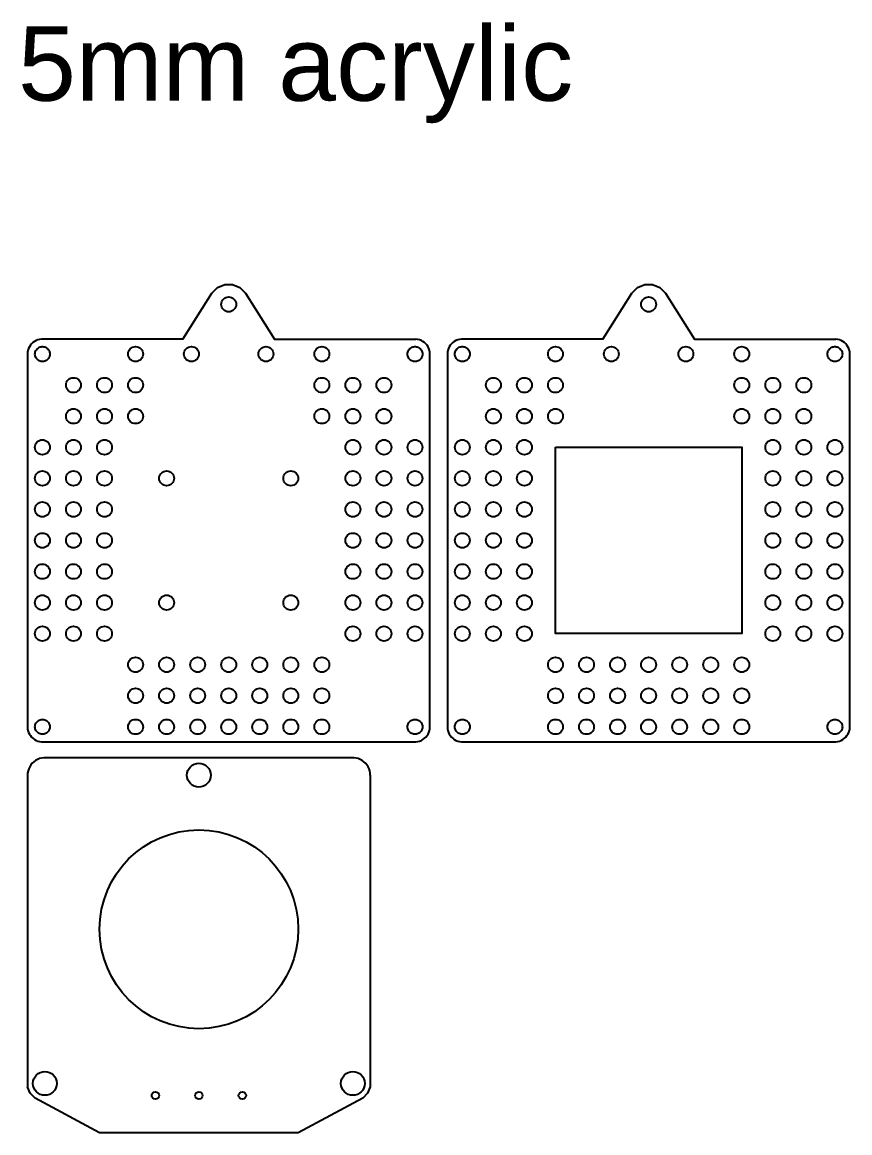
# Model space of a CAD drawing. Header units: millimetres. Extents: x 203 to 1783, y -536 to -83.
# Drawn here: x 202.8 to 536, y -530.5 to -83.6 of the extents above; entities that cross this region are included whole.
import ezdxf

# ---------------------------------------------------------------- set-up
doc = ezdxf.new("R2010")
doc.units = ezdxf.units.MM
doc.styles.get("Standard").update_dxf_attribs({"font": 'arial.ttf'})

msp = doc.modelspace()

# ---------------------------------------------------------------- linework, layer by layer
at = {"color": 7}
for p, q in [((205.73, -214.21), (205.4, -214.89)), ((206.13, -213.57), (205.73, -214.21)), ((206.61, -212.99), (206.13, -213.57)), ((207.16, -212.47), (206.61, -212.99)), ((207.77, -212.03), (207.16, -212.47)), ((208.43, -211.67), (207.77, -212.03)), ((209.13, -211.39), (208.43, -211.67)), ((209.86, -211.2), (209.13, -211.39)), ((209.38, -214.56), (209.71, -214.38)), ((209.71, -214.38), (210.06, -214.24)), ((210.61, -211.11), (209.86, -211.2)), ((210.06, -214.24), (210.42, -214.15)), ((210.42, -214.15), (210.8, -214.1)), ((210.8, -214.1), (211.17, -214.1)), ((211.17, -214.1), (211.55, -214.15)), ((211.55, -214.15), (211.91, -214.24)), ((211.91, -214.24), (212.26, -214.38)), ((212.26, -214.38), (212.59, -214.56)), ((359.38, -214.56), (359.71, -214.38)), ((359.71, -214.38), (360.06, -214.24)), ((360.06, -214.24), (360.42, -214.15)), ((360.42, -214.15), (360.8, -214.1)), ((360.8, -214.1), (361.17, -214.1)), ((361.17, -214.1), (361.55, -214.15)), ((362.11, -211.2), (361.36, -211.11)), ((361.55, -214.15), (361.91, -214.24)), ((361.91, -214.24), (362.26, -214.38)), ((362.84, -211.39), (362.11, -211.2)), ((362.26, -214.38), (362.59, -214.56)), ((363.54, -211.67), (362.84, -211.39)), ((364.2, -212.03), (363.54, -211.67)), ((364.81, -212.47), (364.2, -212.03)), ((365.36, -212.99), (364.81, -212.47)), ((365.84, -213.57), (365.36, -212.99)), ((366.24, -214.21), (365.84, -213.57)), ((366.56, -214.89), (366.24, -214.21)), ((374.78, -214.21), (374.46, -214.89)), ((375.18, -213.57), (374.78, -214.21)), ((375.66, -212.99), (375.18, -213.57)), ((376.21, -212.47), (375.66, -212.99)), ((376.82, -212.03), (376.21, -212.47)), ((377.48, -211.67), (376.82, -212.03)), ((378.18, -211.39), (377.48, -211.67)), ((378.91, -211.2), (378.18, -211.39)), ((378.43, -214.56), (378.76, -214.38)), ((378.76, -214.38), (379.11, -214.24)), ((379.66, -211.11), (378.91, -211.2)), ((379.11, -214.24), (379.47, -214.15)), ((379.47, -214.15), (379.85, -214.1)), ((379.85, -214.1), (380.23, -214.1)), ((380.23, -214.1), (380.6, -214.15)), ((380.6, -214.15), (380.96, -214.24)), ((380.96, -214.24), (381.31, -214.38)), ((381.31, -214.38), (381.64, -214.56)), ((528.43, -214.56), (528.76, -214.38)), ((528.76, -214.38), (529.11, -214.24)), ((529.11, -214.24), (529.47, -214.15)), ((529.47, -214.15), (529.85, -214.1)), ((529.85, -214.1), (530.23, -214.1)), ((530.23, -214.1), (530.6, -214.15)), ((531.16, -211.2), (530.41, -211.11)), ((530.6, -214.15), (530.96, -214.24)), ((530.96, -214.24), (531.31, -214.38)), ((531.89, -211.39), (531.16, -211.2)), ((531.31, -214.38), (531.64, -214.56)), ((532.59, -211.67), (531.89, -211.39)), ((533.25, -212.03), (532.59, -211.67)), ((533.86, -212.47), (533.25, -212.03)), ((534.41, -212.99), (533.86, -212.47)), ((534.89, -213.57), (534.41, -212.99)), ((535.29, -214.21), (534.89, -213.57)), ((535.62, -214.89), (535.29, -214.21)), ((205.03, -216.34), (204.98, -217.1)), ((204.98, -217.1), (204.98, -367.1)), ((205.17, -215.6), (205.03, -216.34)), ((205.4, -214.89), (205.17, -215.6)), ((207.98, -217.1), (208.01, -216.72)), ((208.01, -217.47), (207.98, -217.1)), ((208.01, -216.72), (208.08, -216.35)), ((208.08, -217.84), (208.01, -217.47)), ((208.08, -216.35), (208.19, -215.99)), ((208.19, -218.2), (208.08, -217.84)), ((208.19, -215.99), (208.35, -215.65)), ((208.35, -218.54), (208.19, -218.2)), ((208.35, -215.65), (208.56, -215.33)), ((208.56, -218.86), (208.35, -218.54)), ((208.56, -215.33), (208.8, -215.04)), ((208.8, -219.15), (208.56, -218.86)), ((208.8, -215.04), (209.07, -214.79)), ((209.07, -214.79), (209.38, -214.56)), ((212.59, -214.56), (212.9, -214.79)), ((212.9, -214.79), (213.17, -215.04)), ((213.17, -215.04), (213.41, -215.33)), ((213.41, -218.86), (213.17, -219.15)), ((213.41, -215.33), (213.61, -215.65)), ((213.61, -218.54), (213.41, -218.86)), ((213.61, -215.65), (213.77, -215.99)), ((213.77, -218.2), (213.61, -218.54)), ((213.77, -215.99), (213.89, -216.35)), ((213.89, -217.84), (213.77, -218.2)), ((213.89, -216.35), (213.96, -216.72)), ((213.96, -217.47), (213.89, -217.84)), ((213.96, -216.72), (213.98, -217.1)), ((213.98, -217.1), (213.96, -217.47)), ((357.98, -217.1), (358.01, -216.72)), ((358.01, -217.47), (357.98, -217.1)), ((358.01, -216.72), (358.08, -216.35)), ((358.08, -217.84), (358.01, -217.47)), ((358.08, -216.35), (358.19, -215.99)), ((358.19, -218.2), (358.08, -217.84)), ((358.19, -215.99), (358.35, -215.65)), ((358.35, -218.54), (358.19, -218.2)), ((358.35, -215.65), (358.56, -215.33)), ((358.56, -218.86), (358.35, -218.54)), ((358.56, -215.33), (358.8, -215.04)), ((358.8, -219.15), (358.56, -218.86)), ((358.8, -215.04), (359.07, -214.79)), ((359.07, -214.79), (359.38, -214.56)), ((362.59, -214.56), (362.9, -214.79)), ((362.9, -214.79), (363.17, -215.04)), ((363.17, -215.04), (363.41, -215.33)), ((363.41, -218.86), (363.17, -219.15)), ((363.41, -215.33), (363.61, -215.65)), ((363.61, -218.54), (363.41, -218.86)), ((363.61, -215.65), (363.77, -215.99)), ((363.77, -218.2), (363.61, -218.54)), ((363.77, -215.99), (363.89, -216.35)), ((363.89, -217.84), (363.77, -218.2)), ((363.89, -216.35), (363.96, -216.72)), ((363.96, -217.47), (363.89, -217.84)), ((363.96, -216.72), (363.98, -217.1)), ((363.98, -217.1), (363.96, -217.47)), ((366.8, -215.6), (366.56, -214.89)), ((366.94, -216.34), (366.8, -215.6)), ((366.98, -217.1), (366.94, -216.34)), ((366.98, -367.1), (366.98, -217.1)), ((374.08, -216.34), (374.04, -217.1)), ((374.04, -217.1), (374.04, -367.1)), ((374.23, -215.6), (374.08, -216.34)), ((374.46, -214.89), (374.23, -215.6)), ((377.04, -217.1), (377.06, -216.72)), ((377.06, -217.47), (377.04, -217.1)), ((377.06, -216.72), (377.13, -216.35)), ((377.13, -217.84), (377.06, -217.47)), ((377.13, -216.35), (377.25, -215.99)), ((377.25, -218.2), (377.13, -217.84)), ((377.25, -215.99), (377.41, -215.65)), ((377.41, -218.54), (377.25, -218.2)), ((377.41, -215.65), (377.61, -215.33)), ((377.61, -218.86), (377.41, -218.54)), ((377.61, -215.33), (377.85, -215.04)), ((377.85, -219.15), (377.61, -218.86)), ((377.85, -215.04), (378.12, -214.79)), ((378.12, -214.79), (378.43, -214.56)), ((381.64, -214.56), (381.95, -214.79)), ((381.95, -214.79), (382.22, -215.04)), ((382.22, -215.04), (382.46, -215.33)), ((382.46, -218.86), (382.22, -219.15)), ((382.46, -215.33), (382.67, -215.65)), ((382.67, -218.54), (382.46, -218.86)), ((382.67, -215.65), (382.83, -215.99)), ((382.83, -218.2), (382.67, -218.54)), ((382.83, -215.99), (382.94, -216.35)), ((382.94, -217.84), (382.83, -218.2)), ((382.94, -216.35), (383.01, -216.72)), ((383.01, -217.47), (382.94, -217.84)), ((383.01, -216.72), (383.04, -217.1)), ((383.04, -217.1), (383.01, -217.47)), ((527.04, -217.1), (527.06, -216.72)), ((527.06, -217.47), (527.04, -217.1)), ((527.06, -216.72), (527.13, -216.35)), ((527.13, -217.84), (527.06, -217.47)), ((527.13, -216.35), (527.25, -215.99)), ((527.25, -218.2), (527.13, -217.84)), ((527.25, -215.99), (527.41, -215.65)), ((527.41, -218.54), (527.25, -218.2)), ((527.41, -215.65), (527.61, -215.33)), ((527.61, -218.86), (527.41, -218.54)), ((527.61, -215.33), (527.85, -215.04)), ((527.85, -219.15), (527.61, -218.86)), ((527.85, -215.04), (528.12, -214.79)), ((528.12, -214.79), (528.43, -214.56)), ((531.64, -214.56), (531.95, -214.79)), ((531.95, -214.79), (532.22, -215.04)), ((532.22, -215.04), (532.46, -215.33)), ((532.46, -218.86), (532.22, -219.15)), ((532.46, -215.33), (532.67, -215.65)), ((532.67, -218.54), (532.46, -218.86)), ((532.67, -215.65), (532.83, -215.99)), ((532.83, -218.2), (532.67, -218.54)), ((532.83, -215.99), (532.94, -216.35)), ((532.94, -217.84), (532.83, -218.2)), ((532.94, -216.35), (533.01, -216.72)), ((533.01, -217.47), (532.94, -217.84)), ((533.01, -216.72), (533.04, -217.1)), ((533.04, -217.1), (533.01, -217.47)), ((535.85, -215.6), (535.62, -214.89)), ((535.99, -216.34), (535.85, -215.6)), ((536.04, -217.1), (535.99, -216.34)), ((536.04, -367.1), (536.04, -217.1)), ((209.07, -219.41), (208.8, -219.15)), ((209.38, -219.63), (209.07, -219.41)), ((209.71, -219.81), (209.38, -219.63)), ((210.06, -219.95), (209.71, -219.81)), ((210.42, -220.04), (210.06, -219.95)), ((210.8, -220.09), (210.42, -220.04)), ((211.17, -220.09), (210.8, -220.09)), ((211.55, -220.04), (211.17, -220.09)), ((211.91, -219.95), (211.55, -220.04)), ((212.26, -219.81), (211.91, -219.95)), ((212.59, -219.63), (212.26, -219.81)), ((212.9, -219.41), (212.59, -219.63)), ((213.17, -219.15), (212.9, -219.41)), ((359.07, -219.41), (358.8, -219.15)), ((359.38, -219.63), (359.07, -219.41)), ((359.71, -219.81), (359.38, -219.63)), ((360.06, -219.95), (359.71, -219.81)), ((360.42, -220.04), (360.06, -219.95)), ((360.8, -220.09), (360.42, -220.04)), ((361.17, -220.09), (360.8, -220.09)), ((361.55, -220.04), (361.17, -220.09)), ((361.91, -219.95), (361.55, -220.04)), ((362.26, -219.81), (361.91, -219.95)), ((362.59, -219.63), (362.26, -219.81)), ((362.9, -219.41), (362.59, -219.63)), ((363.17, -219.15), (362.9, -219.41)), ((378.12, -219.41), (377.85, -219.15)), ((378.43, -219.63), (378.12, -219.41)), ((378.76, -219.81), (378.43, -219.63)), ((379.11, -219.95), (378.76, -219.81)), ((379.47, -220.04), (379.11, -219.95)), ((379.85, -220.09), (379.47, -220.04)), ((380.23, -220.09), (379.85, -220.09)), ((380.6, -220.04), (380.23, -220.09)), ((380.96, -219.95), (380.6, -220.04)), ((381.31, -219.81), (380.96, -219.95)), ((381.64, -219.63), (381.31, -219.81)), ((381.95, -219.41), (381.64, -219.63)), ((382.22, -219.15), (381.95, -219.41)), ((528.12, -219.41), (527.85, -219.15)), ((528.43, -219.63), (528.12, -219.41)), ((528.76, -219.81), (528.43, -219.63)), ((529.11, -219.95), (528.76, -219.81)), ((529.47, -220.04), (529.11, -219.95)), ((529.85, -220.09), (529.47, -220.04)), ((530.23, -220.09), (529.85, -220.09)), ((530.6, -220.04), (530.23, -220.09)), ((530.96, -219.95), (530.6, -220.04)), ((531.31, -219.81), (530.96, -219.95)), ((531.64, -219.63), (531.31, -219.81)), ((531.95, -219.41), (531.64, -219.63)), ((532.22, -219.15), (531.95, -219.41)), ((208.01, -366.72), (208.08, -366.35)), ((208.08, -366.35), (208.19, -365.99)), ((208.19, -365.99), (208.35, -365.65)), ((208.35, -365.65), (208.56, -365.33)), ((208.56, -365.33), (208.8, -365.04)), ((208.8, -365.04), (209.07, -364.79)), ((209.07, -364.79), (209.38, -364.56)), ((209.38, -364.56), (209.71, -364.38)), ((209.71, -364.38), (210.06, -364.24)), ((210.06, -364.24), (210.42, -364.15)), ((210.42, -364.15), (210.8, -364.1)), ((210.8, -364.1), (211.17, -364.1)), ((211.17, -364.1), (211.55, -364.15)), ((211.55, -364.15), (211.91, -364.24)), ((211.91, -364.24), (212.26, -364.38)), ((212.26, -364.38), (212.59, -364.56)), ((212.59, -364.56), (212.9, -364.79)), ((212.9, -364.79), (213.17, -365.04)), ((213.17, -365.04), (213.41, -365.33)), ((213.41, -365.33), (213.61, -365.65)), ((213.61, -365.65), (213.77, -365.99)), ((213.77, -365.99), (213.89, -366.35)), ((213.89, -366.35), (213.96, -366.72)), ((358.01, -366.72), (358.08, -366.35)), ((358.08, -366.35), (358.19, -365.99)), ((358.19, -365.99), (358.35, -365.65)), ((358.35, -365.65), (358.56, -365.33)), ((358.56, -365.33), (358.8, -365.04)), ((358.8, -365.04), (359.07, -364.79)), ((359.07, -364.79), (359.38, -364.56)), ((359.38, -364.56), (359.71, -364.38)), ((359.71, -364.38), (360.06, -364.24)), ((360.06, -364.24), (360.42, -364.15)), ((360.42, -364.15), (360.8, -364.1)), ((360.8, -364.1), (361.17, -364.1)), ((361.17, -364.1), (361.55, -364.15)), ((361.55, -364.15), (361.91, -364.24)), ((361.91, -364.24), (362.26, -364.38)), ((362.26, -364.38), (362.59, -364.56)), ((362.59, -364.56), (362.9, -364.79)), ((362.9, -364.79), (363.17, -365.04)), ((363.17, -365.04), (363.41, -365.33)), ((363.41, -365.33), (363.61, -365.65)), ((363.61, -365.65), (363.77, -365.99)), ((363.77, -365.99), (363.89, -366.35)), ((363.89, -366.35), (363.96, -366.72)), ((377.06, -366.72), (377.13, -366.35)), ((377.13, -366.35), (377.25, -365.99)), ((377.25, -365.99), (377.41, -365.65)), ((377.41, -365.65), (377.61, -365.33)), ((377.61, -365.33), (377.85, -365.04)), ((377.85, -365.04), (378.12, -364.79)), ((378.12, -364.79), (378.43, -364.56)), ((378.43, -364.56), (378.76, -364.38)), ((378.76, -364.38), (379.11, -364.24)), ((379.11, -364.24), (379.47, -364.15)), ((379.47, -364.15), (379.85, -364.1)), ((379.85, -364.1), (380.23, -364.1)), ((380.23, -364.1), (380.6, -364.15)), ((380.6, -364.15), (380.96, -364.24)), ((380.96, -364.24), (381.31, -364.38)), ((381.31, -364.38), (381.64, -364.56)), ((381.64, -364.56), (381.95, -364.79)), ((381.95, -364.79), (382.22, -365.04)), ((382.22, -365.04), (382.46, -365.33)), ((382.46, -365.33), (382.67, -365.65)), ((382.67, -365.65), (382.83, -365.99)), ((382.83, -365.99), (382.94, -366.35)), ((382.94, -366.35), (383.01, -366.72)), ((527.06, -366.72), (527.13, -366.35)), ((527.13, -366.35), (527.25, -365.99)), ((527.25, -365.99), (527.41, -365.65)), ((527.41, -365.65), (527.61, -365.33)), ((527.61, -365.33), (527.85, -365.04)), ((527.85, -365.04), (528.12, -364.79)), ((528.12, -364.79), (528.43, -364.56)), ((528.43, -364.56), (528.76, -364.38)), ((528.76, -364.38), (529.11, -364.24)), ((529.11, -364.24), (529.47, -364.15)), ((529.47, -364.15), (529.85, -364.1)), ((529.85, -364.1), (530.23, -364.1)), ((530.23, -364.1), (530.6, -364.15)), ((530.6, -364.15), (530.96, -364.24)), ((530.96, -364.24), (531.31, -364.38)), ((531.31, -364.38), (531.64, -364.56)), ((531.64, -364.56), (531.95, -364.79)), ((531.95, -364.79), (532.22, -365.04)), ((532.22, -365.04), (532.46, -365.33)), ((532.46, -365.33), (532.67, -365.65)), ((532.67, -365.65), (532.83, -365.99)), ((532.83, -365.99), (532.94, -366.35)), ((532.94, -366.35), (533.01, -366.72)), ((204.98, -367.1), (205.03, -367.85)), ((205.03, -367.85), (205.17, -368.59)), ((205.17, -368.59), (205.4, -369.31)), ((205.4, -369.31), (205.73, -369.99)), ((205.73, -369.99), (206.13, -370.62)), ((206.13, -370.62), (206.61, -371.2)), ((207.98, -367.1), (208.01, -366.72)), ((208.01, -367.47), (207.98, -367.1)), ((208.08, -367.84), (208.01, -367.47)), ((208.19, -368.2), (208.08, -367.84)), ((208.35, -368.54), (208.19, -368.2)), ((208.56, -368.86), (208.35, -368.54)), ((208.8, -369.15), (208.56, -368.86)), ((209.07, -369.41), (208.8, -369.15)), ((209.38, -369.63), (209.07, -369.41)), ((209.71, -369.81), (209.38, -369.63)), ((210.06, -369.95), (209.71, -369.81)), ((210.42, -370.04), (210.06, -369.95)), ((210.8, -370.09), (210.42, -370.04)), ((211.17, -370.09), (210.8, -370.09)), ((211.55, -370.04), (211.17, -370.09)), ((211.91, -369.95), (211.55, -370.04)), ((212.26, -369.81), (211.91, -369.95)), ((212.59, -369.63), (212.26, -369.81)), ((212.9, -369.41), (212.59, -369.63)), ((213.17, -369.15), (212.9, -369.41)), ((213.41, -368.86), (213.17, -369.15)), ((213.61, -368.54), (213.41, -368.86)), ((213.77, -368.2), (213.61, -368.54)), ((213.89, -367.84), (213.77, -368.2)), ((213.96, -367.47), (213.89, -367.84)), ((213.96, -366.72), (213.98, -367.1)), ((213.98, -367.1), (213.96, -367.47)), ((357.98, -367.1), (358.01, -366.72)), ((358.01, -367.47), (357.98, -367.1)), ((358.08, -367.84), (358.01, -367.47)), ((358.19, -368.2), (358.08, -367.84)), ((358.35, -368.54), (358.19, -368.2)), ((358.56, -368.86), (358.35, -368.54)), ((358.8, -369.15), (358.56, -368.86)), ((359.07, -369.41), (358.8, -369.15)), ((359.38, -369.63), (359.07, -369.41)), ((359.71, -369.81), (359.38, -369.63)), ((360.06, -369.95), (359.71, -369.81)), ((360.42, -370.04), (360.06, -369.95)), ((360.8, -370.09), (360.42, -370.04)), ((361.17, -370.09), (360.8, -370.09)), ((361.55, -370.04), (361.17, -370.09)), ((361.91, -369.95), (361.55, -370.04)), ((362.26, -369.81), (361.91, -369.95)), ((362.59, -369.63), (362.26, -369.81)), ((362.9, -369.41), (362.59, -369.63)), ((363.17, -369.15), (362.9, -369.41)), ((363.41, -368.86), (363.17, -369.15)), ((363.61, -368.54), (363.41, -368.86)), ((363.77, -368.2), (363.61, -368.54)), ((363.89, -367.84), (363.77, -368.2)), ((363.96, -367.47), (363.89, -367.84)), ((363.96, -366.72), (363.98, -367.1)), ((363.98, -367.1), (363.96, -367.47)), ((365.36, -371.2), (365.84, -370.62)), ((365.84, -370.62), (366.24, -369.99)), ((366.24, -369.99), (366.56, -369.31)), ((366.56, -369.31), (366.8, -368.59)), ((366.8, -368.59), (366.94, -367.85)), ((366.94, -367.85), (366.98, -367.1)), ((374.04, -367.1), (374.08, -367.85)), ((374.08, -367.85), (374.23, -368.59)), ((374.23, -368.59), (374.46, -369.31)), ((374.46, -369.31), (374.78, -369.99)), ((374.78, -369.99), (375.18, -370.62)), ((375.18, -370.62), (375.66, -371.2)), ((377.04, -367.1), (377.06, -366.72)), ((377.06, -367.47), (377.04, -367.1)), ((377.13, -367.84), (377.06, -367.47)), ((377.25, -368.2), (377.13, -367.84)), ((377.41, -368.54), (377.25, -368.2)), ((377.61, -368.86), (377.41, -368.54)), ((377.85, -369.15), (377.61, -368.86)), ((378.12, -369.41), (377.85, -369.15)), ((378.43, -369.63), (378.12, -369.41)), ((378.76, -369.81), (378.43, -369.63)), ((379.11, -369.95), (378.76, -369.81)), ((379.47, -370.04), (379.11, -369.95)), ((379.85, -370.09), (379.47, -370.04)), ((380.23, -370.09), (379.85, -370.09)), ((380.6, -370.04), (380.23, -370.09)), ((380.96, -369.95), (380.6, -370.04)), ((381.31, -369.81), (380.96, -369.95)), ((381.64, -369.63), (381.31, -369.81)), ((381.95, -369.41), (381.64, -369.63)), ((382.22, -369.15), (381.95, -369.41)), ((382.46, -368.86), (382.22, -369.15)), ((382.67, -368.54), (382.46, -368.86)), ((382.83, -368.2), (382.67, -368.54)), ((382.94, -367.84), (382.83, -368.2)), ((383.01, -367.47), (382.94, -367.84)), ((383.01, -366.72), (383.04, -367.1)), ((383.04, -367.1), (383.01, -367.47)), ((527.04, -367.1), (527.06, -366.72)), ((527.06, -367.47), (527.04, -367.1)), ((527.13, -367.84), (527.06, -367.47)), ((527.25, -368.2), (527.13, -367.84)), ((527.41, -368.54), (527.25, -368.2)), ((527.61, -368.86), (527.41, -368.54)), ((527.85, -369.15), (527.61, -368.86)), ((528.12, -369.41), (527.85, -369.15)), ((528.43, -369.63), (528.12, -369.41)), ((528.76, -369.81), (528.43, -369.63)), ((529.11, -369.95), (528.76, -369.81)), ((529.47, -370.04), (529.11, -369.95)), ((529.85, -370.09), (529.47, -370.04)), ((530.23, -370.09), (529.85, -370.09)), ((530.6, -370.04), (530.23, -370.09)), ((530.96, -369.95), (530.6, -370.04)), ((531.31, -369.81), (530.96, -369.95)), ((531.64, -369.63), (531.31, -369.81)), ((531.95, -369.41), (531.64, -369.63)), ((532.22, -369.15), (531.95, -369.41)), ((532.46, -368.86), (532.22, -369.15)), ((532.67, -368.54), (532.46, -368.86)), ((532.83, -368.2), (532.67, -368.54)), ((532.94, -367.84), (532.83, -368.2)), ((533.01, -367.47), (532.94, -367.84)), ((533.01, -366.72), (533.04, -367.1)), ((533.04, -367.1), (533.01, -367.47)), ((534.41, -371.2), (534.89, -370.62)), ((534.89, -370.62), (535.29, -369.99)), ((535.29, -369.99), (535.62, -369.31)), ((535.62, -369.31), (535.85, -368.59)), ((535.85, -368.59), (535.99, -367.85)), ((535.99, -367.85), (536.04, -367.1)), ((206.61, -371.2), (207.16, -371.72)), ((207.16, -371.72), (207.77, -372.16)), ((207.77, -372.16), (208.43, -372.53)), ((208.43, -372.53), (209.13, -372.8)), ((209.13, -372.8), (209.86, -372.99)), ((209.86, -372.99), (210.61, -373.09)), ((210.61, -373.09), (361.36, -373.09)), ((361.36, -373.09), (362.11, -372.99)), ((362.11, -372.99), (362.84, -372.8)), ((362.84, -372.8), (363.54, -372.53)), ((363.54, -372.53), (364.2, -372.16)), ((364.2, -372.16), (364.81, -371.72)), ((364.81, -371.72), (365.36, -371.2)), ((375.66, -371.2), (376.21, -371.72)), ((376.21, -371.72), (376.82, -372.16)), ((376.82, -372.16), (377.48, -372.53)), ((377.48, -372.53), (378.18, -372.8)), ((378.18, -372.8), (378.91, -372.99)), ((378.91, -372.99), (379.66, -373.09)), ((379.66, -373.09), (530.41, -373.09)), ((530.41, -373.09), (531.16, -372.99)), ((531.16, -372.99), (531.89, -372.8)), ((531.89, -372.8), (532.59, -372.53)), ((532.59, -372.53), (533.25, -372.16)), ((533.25, -372.16), (533.86, -371.72)), ((533.86, -371.72), (534.41, -371.2)), ((210.67, -379.68), (209.82, -379.9)), ((211.54, -379.57), (210.67, -379.68)), ((336.42, -379.57), (211.54, -379.57)), ((337.3, -379.68), (336.42, -379.57)), ((338.15, -379.9), (337.3, -379.68)), ((205.48, -383.98), (205.2, -384.82)), ((205.85, -383.19), (205.48, -383.98)), ((206.32, -382.45), (205.85, -383.19)), ((206.88, -381.77), (206.32, -382.45)), ((207.52, -381.17), (206.88, -381.77)), ((208.23, -380.65), (207.52, -381.17)), ((209, -380.23), (208.23, -380.65)), ((209.82, -379.9), (209, -380.23)), ((338.96, -380.23), (338.15, -379.9)), ((339.73, -380.65), (338.96, -380.23)), ((340.45, -381.17), (339.73, -380.65)), ((341.09, -381.77), (340.45, -381.17)), ((341.65, -382.45), (341.09, -381.77)), ((342.12, -383.19), (341.65, -382.45)), ((342.49, -383.98), (342.12, -383.19)), ((342.76, -384.82), (342.49, -383.98)), ((205.04, -385.68), (204.98, -386.56)), ((204.98, -386.56), (204.98, -511.95)), ((205.2, -384.82), (205.04, -385.68)), ((342.93, -385.68), (342.76, -384.82)), ((342.98, -386.56), (342.93, -385.68))]:
    msp.add_line(p, q, dxfattribs=at)
for points in [[(267.53, -211.11), (267.53, -211.11), (279.2, -192.57), (281.45, -190.31), (284.39, -189.1), (287.57, -189.1), (290.52, -190.31), (292.77, -192.57), (304.44, -211.11), (304.44, -211.11)], [(436.58, -211.11), (436.58, -211.11), (448.25, -192.57), (450.51, -190.31), (453.45, -189.1), (456.63, -189.1), (459.57, -190.31), (461.82, -192.57), (473.49, -211.11), (473.49, -211.11)], [(267.53, -211.11), (210.61, -211.11)], [(304.44, -211.11), (361.36, -211.11)], [(436.58, -211.11), (379.66, -211.11)], [(473.49, -211.11), (530.41, -211.11)], [(417.54, -254.6), (492.54, -254.6), (492.54, -329.6), (417.54, -329.6), (417.54, -254.6)], [(342.98, -386.56), (342.98, -510.56)], [(342.98, -510.56), (342.98, -511.95), (341.92, -514.53), (339.95, -516.5), (339.95, -516.5), (339.95, -516.5), (313.98, -530.45), (233.98, -530.45), (208.02, -516.5), (206.05, -514.53), (204.98, -511.95)]]:
    msp.add_lwpolyline(points, dxfattribs=at)
for centre, radius in [((285.98, -197.1), 3), ((455.04, -197.1), 3), ((248.48, -217.1), 3), ((270.98, -217.1), 3), ((300.98, -217.1), 3), ((323.48, -217.1), 3), ((417.54, -217.1), 3), ((440.04, -217.1), 3), ((470.04, -217.1), 3), ((492.54, -217.1), 3), ((223.48, -229.6), 3), ((235.98, -229.6), 3), ((248.48, -229.6), 3), ((323.48, -229.6), 3), ((335.98, -229.6), 3), ((348.48, -229.6), 3), ((392.54, -229.6), 3), ((405.04, -229.6), 3), ((417.54, -229.6), 3), ((492.54, -229.6), 3), ((505.04, -229.6), 3), ((517.54, -229.6), 3), ((223.48, -242.1), 3), ((235.98, -242.1), 3), ((248.48, -242.1), 3), ((323.48, -242.1), 3), ((335.98, -242.1), 3), ((348.48, -242.1), 3), ((392.54, -242.1), 3), ((405.04, -242.1), 3), ((417.54, -242.1), 3), ((492.54, -242.1), 3), ((505.04, -242.1), 3), ((517.54, -242.1), 3), ((210.98, -254.6), 3), ((223.48, -254.6), 3), ((235.98, -254.6), 3), ((335.98, -254.6), 3), ((348.48, -254.6), 3), ((360.98, -254.6), 3), ((380.04, -254.6), 3), ((392.54, -254.6), 3), ((405.04, -254.6), 3), ((505.04, -254.6), 3), ((517.54, -254.6), 3), ((530.04, -254.6), 3), ((210.98, -267.1), 3), ((223.48, -267.1), 3), ((235.98, -267.1), 3), ((260.98, -267.1), 3), ((310.98, -267.1), 3), ((335.98, -267.1), 3), ((348.48, -267.1), 3), ((360.98, -267.1), 3), ((380.04, -267.1), 3), ((392.54, -267.1), 3), ((405.04, -267.1), 3), ((505.04, -267.1), 3), ((517.54, -267.1), 3), ((530.04, -267.1), 3), ((210.98, -279.6), 3), ((223.48, -279.6), 3), ((235.98, -279.6), 3), ((335.98, -279.6), 3), ((348.48, -279.6), 3), ((360.98, -279.6), 3), ((380.04, -279.6), 3), ((392.54, -279.6), 3), ((405.04, -279.6), 3), ((505.04, -279.6), 3), ((517.54, -279.6), 3), ((530.04, -279.6), 3), ((210.98, -292.1), 3), ((223.48, -292.1), 3), ((235.98, -292.1), 3), ((335.98, -292.1), 3), ((348.48, -292.1), 3), ((360.98, -292.1), 3), ((380.04, -292.1), 3), ((392.54, -292.1), 3), ((405.04, -292.1), 3), ((505.04, -292.1), 3), ((517.54, -292.1), 3), ((530.04, -292.1), 3), ((210.98, -304.6), 3), ((223.48, -304.6), 3), ((235.98, -304.6), 3), ((335.98, -304.6), 3), ((348.48, -304.6), 3), ((360.98, -304.6), 3), ((380.04, -304.6), 3), ((392.54, -304.6), 3), ((405.04, -304.6), 3), ((505.04, -304.6), 3), ((517.54, -304.6), 3), ((530.04, -304.6), 3), ((210.98, -317.1), 3), ((223.48, -317.1), 3), ((235.98, -317.1), 3), ((260.98, -317.1), 3), ((310.98, -317.1), 3), ((335.98, -317.1), 3), ((348.48, -317.1), 3), ((360.98, -317.1), 3), ((380.04, -317.1), 3), ((392.54, -317.1), 3), ((405.04, -317.1), 3), ((505.04, -317.1), 3), ((517.54, -317.1), 3), ((530.04, -317.1), 3), ((210.98, -329.6), 3), ((223.48, -329.6), 3), ((235.98, -329.6), 3), ((335.98, -329.6), 3), ((348.48, -329.6), 3), ((360.98, -329.6), 3), ((380.04, -329.6), 3), ((392.54, -329.6), 3), ((405.04, -329.6), 3), ((505.04, -329.6), 3), ((517.54, -329.6), 3), ((530.04, -329.6), 3), ((248.48, -342.1), 3), ((260.98, -342.1), 3), ((273.48, -342.1), 3), ((285.98, -342.1), 3), ((298.48, -342.1), 3), ((310.98, -342.1), 3), ((323.48, -342.1), 3), ((417.54, -342.1), 3), ((430.04, -342.1), 3), ((442.54, -342.1), 3), ((455.04, -342.1), 3), ((467.54, -342.1), 3), ((480.04, -342.1), 3), ((492.54, -342.1), 3), ((248.48, -354.6), 3), ((260.98, -354.6), 3), ((273.48, -354.6), 3), ((285.98, -354.6), 3), ((298.48, -354.6), 3), ((310.98, -354.6), 3), ((323.48, -354.6), 3), ((417.54, -354.6), 3), ((430.04, -354.6), 3), ((442.54, -354.6), 3), ((455.04, -354.6), 3), ((467.54, -354.6), 3), ((480.04, -354.6), 3), ((492.54, -354.6), 3), ((248.48, -367.1), 3), ((260.98, -367.1), 3), ((273.48, -367.1), 3), ((285.98, -367.1), 3), ((298.48, -367.1), 3), ((310.98, -367.1), 3), ((323.48, -367.1), 3), ((417.54, -367.1), 3), ((430.04, -367.1), 3), ((442.54, -367.1), 3), ((455.04, -367.1), 3), ((467.54, -367.1), 3), ((480.04, -367.1), 3), ((492.54, -367.1), 3), ((273.98, -386.56), 4.8), ((273.98, -448.56), 40), ((211.98, -510.56), 4.8), ((335.98, -510.56), 4.8), ((256.48, -515.45), 1.5), ((273.98, -515.45), 1.5), ((291.48, -515.45), 1.5)]:
    msp.add_circle(centre, radius, dxfattribs=at)

# ---------------------------------------------------------------- texts
at = {"color": 7, "insert": (201.16, -85.15), "char_height": 30, "width": 437.3988, "attachment_point": 1}
msp.add_mtext('{5mm acrylic}', dxfattribs=at)

doc.saveas('drawing.dxf')
